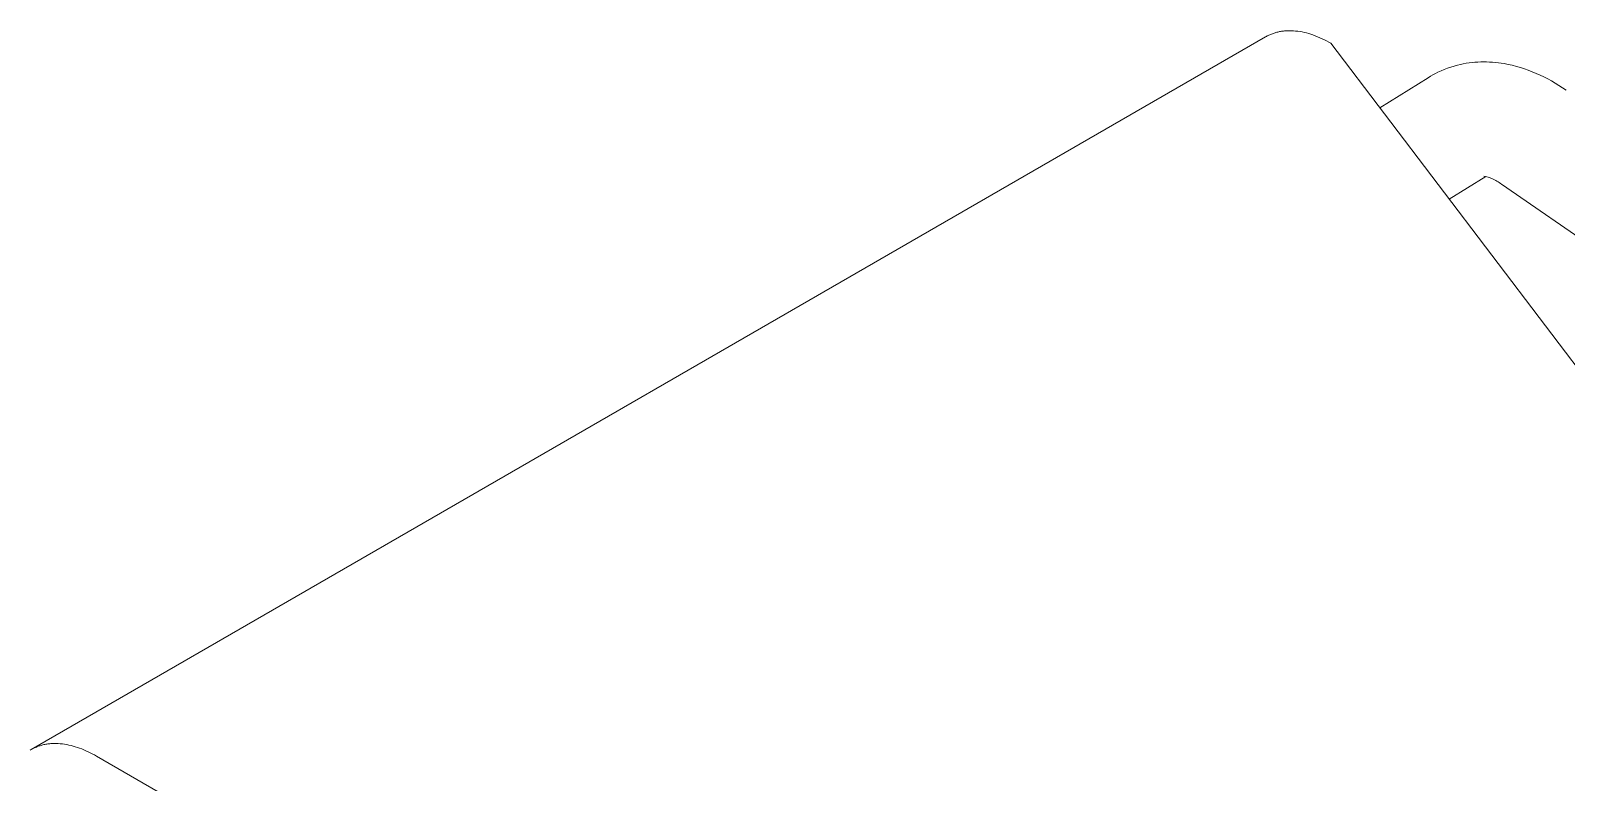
# Model space of a CAD drawing. Header units: inches. Extents: x -10 to 196, y -2 to 124.
# Drawn here: x 133.302 to 138.115, y 76.585 to 78.941 of the extents above; entities that cross this region are included whole.
import ezdxf

# ---------------------------------------------------------------- set-up
doc = ezdxf.new("R2010")
doc.units = ezdxf.units.IN
doc.layers.add('ZANO_R', color=7, linetype='Continuous', lineweight=0)

msp = doc.modelspace()

# ---------------------------------------------------------------- linework, layer by layer
at = {"layer": 'ZANO_R'}
for p, q in [((137.18559, 78.92799), (137.18826, 78.92914)), ((137.18826, 78.92914), (137.19096, 78.93024)), ((137.19096, 78.93024), (137.19367, 78.93127)), ((137.19367, 78.93127), (137.19646, 78.93227)), ((137.19646, 78.93227), (137.19927, 78.93322)), ((137.19927, 78.93322), (137.2021, 78.9341)), ((137.2021, 78.9341), (137.20495, 78.93492)), ((137.20495, 78.93492), (137.20781, 78.93569)), ((137.20781, 78.93569), (137.21069, 78.9364)), ((137.21069, 78.9364), (137.21358, 78.93705)), ((137.21358, 78.93705), (137.21648, 78.93765)), ((137.21648, 78.93765), (137.21957, 78.93821)), ((137.21957, 78.93821), (137.22267, 78.93872)), ((137.22267, 78.93872), (137.22577, 78.93916)), ((137.22577, 78.93916), (137.22889, 78.93953)), ((137.22889, 78.93953), (137.23201, 78.93985)), ((137.23201, 78.93985), (137.23514, 78.94011)), ((137.23514, 78.94011), (137.23827, 78.94031)), ((137.23827, 78.94031), (137.2414, 78.94045)), ((137.2414, 78.94045), (137.24454, 78.94054)), ((137.24454, 78.94054), (137.24768, 78.94057)), ((137.24768, 78.94057), (137.25396, 78.94046)), ((137.25396, 78.94046), (137.26024, 78.94015)), ((137.26024, 78.94015), (137.2665, 78.93963)), ((137.2665, 78.93963), (137.27342, 78.93883)), ((137.27342, 78.93883), (137.28031, 78.93779)), ((137.28031, 78.93779), (137.28717, 78.93654)), ((137.28717, 78.93654), (137.29398, 78.93507)), ((137.29398, 78.93507), (137.30075, 78.93341)), ((137.30075, 78.93341), (137.30748, 78.93155)), ((137.30748, 78.93155), (137.31415, 78.92951)), ((137.31415, 78.92951), (137.32076, 78.92731)), ((133.30344, 76.68753), (137.17264, 78.92141)), ((137.17264, 78.92141), (137.17518, 78.92284)), ((137.17518, 78.92284), (137.17774, 78.92421)), ((137.17774, 78.92421), (137.18033, 78.92553)), ((137.18033, 78.92553), (137.18295, 78.92679)), ((137.18295, 78.92679), (137.18559, 78.92799)), ((137.32076, 78.92731), (137.32808, 78.92465)), ((137.32808, 78.92465), (137.33533, 78.9218)), ((137.33533, 78.9218), (137.3425, 78.91877)), ((137.3425, 78.91877), (137.34959, 78.91556)), ((137.34959, 78.91556), (137.35661, 78.91219)), ((137.35661, 78.91219), (137.36355, 78.90865)), ((137.36355, 78.90865), (137.37041, 78.90497)), ((137.37041, 78.90497), (137.3772, 78.90114)), ((137.3772, 78.90114), (140.8527, 74.32134)), ((137.76345, 78.82989), (137.77402, 78.83275)), ((137.77402, 78.83275), (137.78305, 78.83489)), ((137.78305, 78.83489), (137.7921, 78.83677)), ((137.7921, 78.83677), (137.80119, 78.83839)), ((137.80119, 78.83839), (137.8103, 78.83976)), ((137.8103, 78.83976), (137.81943, 78.84088)), ((137.81943, 78.84088), (137.82858, 78.84174)), ((137.82858, 78.84174), (137.83774, 78.84237)), ((137.83774, 78.84237), (137.84691, 78.84274)), ((137.84691, 78.84274), (137.8561, 78.84288)), ((137.8561, 78.84288), (137.86528, 78.84278)), ((137.86528, 78.84278), (137.87447, 78.84244)), ((137.87447, 78.84244), (137.88365, 78.84188)), ((137.88365, 78.84188), (137.89283, 78.84108)), ((137.89283, 78.84108), (137.902, 78.84006)), ((137.902, 78.84006), (137.91115, 78.83881)), ((137.91115, 78.83881), (137.92029, 78.83734)), ((137.92029, 78.83734), (137.93304, 78.83493)), ((137.93304, 78.83493), (137.94572, 78.83209)), ((137.94572, 78.83209), (137.95835, 78.82885)), ((137.53083, 78.6987), (137.68179, 78.79339)), ((137.68179, 78.79339), (137.68926, 78.79794)), ((137.68926, 78.79794), (137.69686, 78.80229)), ((137.69686, 78.80229), (137.70458, 78.80642)), ((137.70458, 78.80642), (137.7124, 78.81035)), ((137.7124, 78.81035), (137.72233, 78.81495)), ((137.72233, 78.81495), (137.73242, 78.81921)), ((137.73242, 78.81921), (137.74264, 78.82312)), ((137.74264, 78.82312), (137.75299, 78.82668)), ((137.75299, 78.82668), (137.76345, 78.82989)), ((137.95835, 78.82885), (137.97091, 78.82522)), ((137.97091, 78.82522), (137.98339, 78.8212)), ((137.98339, 78.8212), (137.99581, 78.8168)), ((137.99581, 78.8168), (138.00814, 78.81203)), ((138.00814, 78.81203), (138.02039, 78.8069)), ((138.02039, 78.8069), (138.03255, 78.80142)), ((138.03255, 78.80142), (138.04462, 78.7956)), ((138.04462, 78.7956), (138.05659, 78.78945)), ((138.05659, 78.78945), (138.06846, 78.78297)), ((138.06846, 78.78297), (138.08023, 78.77618)), ((138.08023, 78.77618), (138.09188, 78.76909)), ((138.09188, 78.76909), (138.10342, 78.7617)), ((138.10342, 78.7617), (138.11483, 78.75403)), ((137.8622, 78.48399), (137.74809, 78.41241)), ((137.8611, 78.48399), (137.85681, 78.48491)), ((137.86536, 78.48292), (137.8611, 78.48399)), ((137.86958, 78.48171), (137.86536, 78.48292)), ((137.87375, 78.48034), (137.86958, 78.48171)), ((137.87787, 78.47884), (137.87375, 78.48034)), ((137.88194, 78.47719), (137.87787, 78.47884)), ((137.88595, 78.4754), (137.88194, 78.47719)), ((137.88989, 78.47347), (137.88595, 78.4754)), ((137.89376, 78.4714), (137.88989, 78.47347)), ((137.89756, 78.4692), (137.89376, 78.4714)), ((137.90128, 78.46687), (137.89756, 78.4692)), ((137.90491, 78.46441), (137.90128, 78.46687)), ((137.90846, 78.46183), (137.90491, 78.46441)), ((137.91192, 78.45912), (137.90846, 78.46183)), ((139.77592, 77.17658), (137.91192, 78.45912)), ((133.30081, 76.68597), (133.30344, 76.68753)), ((133.30344, 76.68753), (133.30611, 76.68903)), ((133.30611, 76.68903), (133.30881, 76.69046)), ((133.30881, 76.69046), (133.31154, 76.69184)), ((133.31154, 76.69184), (133.3143, 76.69316)), ((133.3143, 76.69316), (133.3171, 76.69442)), ((133.3171, 76.69442), (133.31992, 76.69562)), ((133.31992, 76.69562), (133.32278, 76.69675)), ((133.32278, 76.69675), (133.32566, 76.69783)), ((133.32566, 76.69783), (133.32858, 76.69884)), ((133.32858, 76.69884), (133.33152, 76.69979)), ((133.33152, 76.69979), (133.33449, 76.70068)), ((133.33449, 76.70068), (133.33748, 76.70151)), ((133.33748, 76.70151), (133.3405, 76.70228)), ((133.3405, 76.70228), (133.34354, 76.70298)), ((133.34354, 76.70298), (133.34661, 76.70363)), ((133.34661, 76.70363), (133.3497, 76.70421)), ((133.3497, 76.70421), (133.35281, 76.70473)), ((133.35281, 76.70473), (133.35594, 76.70519)), ((133.35594, 76.70519), (133.3591, 76.70558)), ((133.3591, 76.70558), (133.36227, 76.70592)), ((133.36227, 76.70592), (133.36546, 76.70619)), ((133.36546, 76.70619), (133.36867, 76.70641)), ((133.36867, 76.70641), (133.37189, 76.70656)), ((133.37189, 76.70656), (133.37513, 76.70666)), ((133.37513, 76.70666), (133.37839, 76.70669)), ((133.37839, 76.70669), (133.38166, 76.70667)), ((133.38166, 76.70667), (133.38494, 76.70658)), ((133.38494, 76.70658), (133.38823, 76.70644)), ((133.38823, 76.70644), (133.39486, 76.70598)), ((133.39486, 76.70598), (133.40152, 76.70529)), ((133.40152, 76.70529), (133.40821, 76.70437)), ((133.40821, 76.70437), (133.41492, 76.70324)), ((133.41492, 76.70324), (133.42166, 76.70189)), ((133.42166, 76.70189), (133.4284, 76.70033)), ((133.4284, 76.70033), (133.43515, 76.69856)), ((133.43515, 76.69856), (133.4419, 76.69659)), ((133.4419, 76.69659), (133.44864, 76.69443)), ((133.44864, 76.69443), (133.45536, 76.69208)), ((133.45536, 76.69208), (133.46207, 76.68955)), ((133.46207, 76.68955), (133.46875, 76.68684)), ((133.46875, 76.68684), (133.47539, 76.68396)), ((133.47539, 76.68396), (133.48201, 76.68092)), ((133.48201, 76.68092), (133.48858, 76.67772)), ((133.48858, 76.67772), (133.4951, 76.67438)), ((133.4951, 76.67438), (133.50158, 76.67089)), ((133.50158, 76.67089), (133.508, 76.66726)), ((133.508, 76.66726), (139.29409, 73.32666))]:
    msp.add_line(p, q, dxfattribs=at)

doc.saveas('drawing.dxf')
